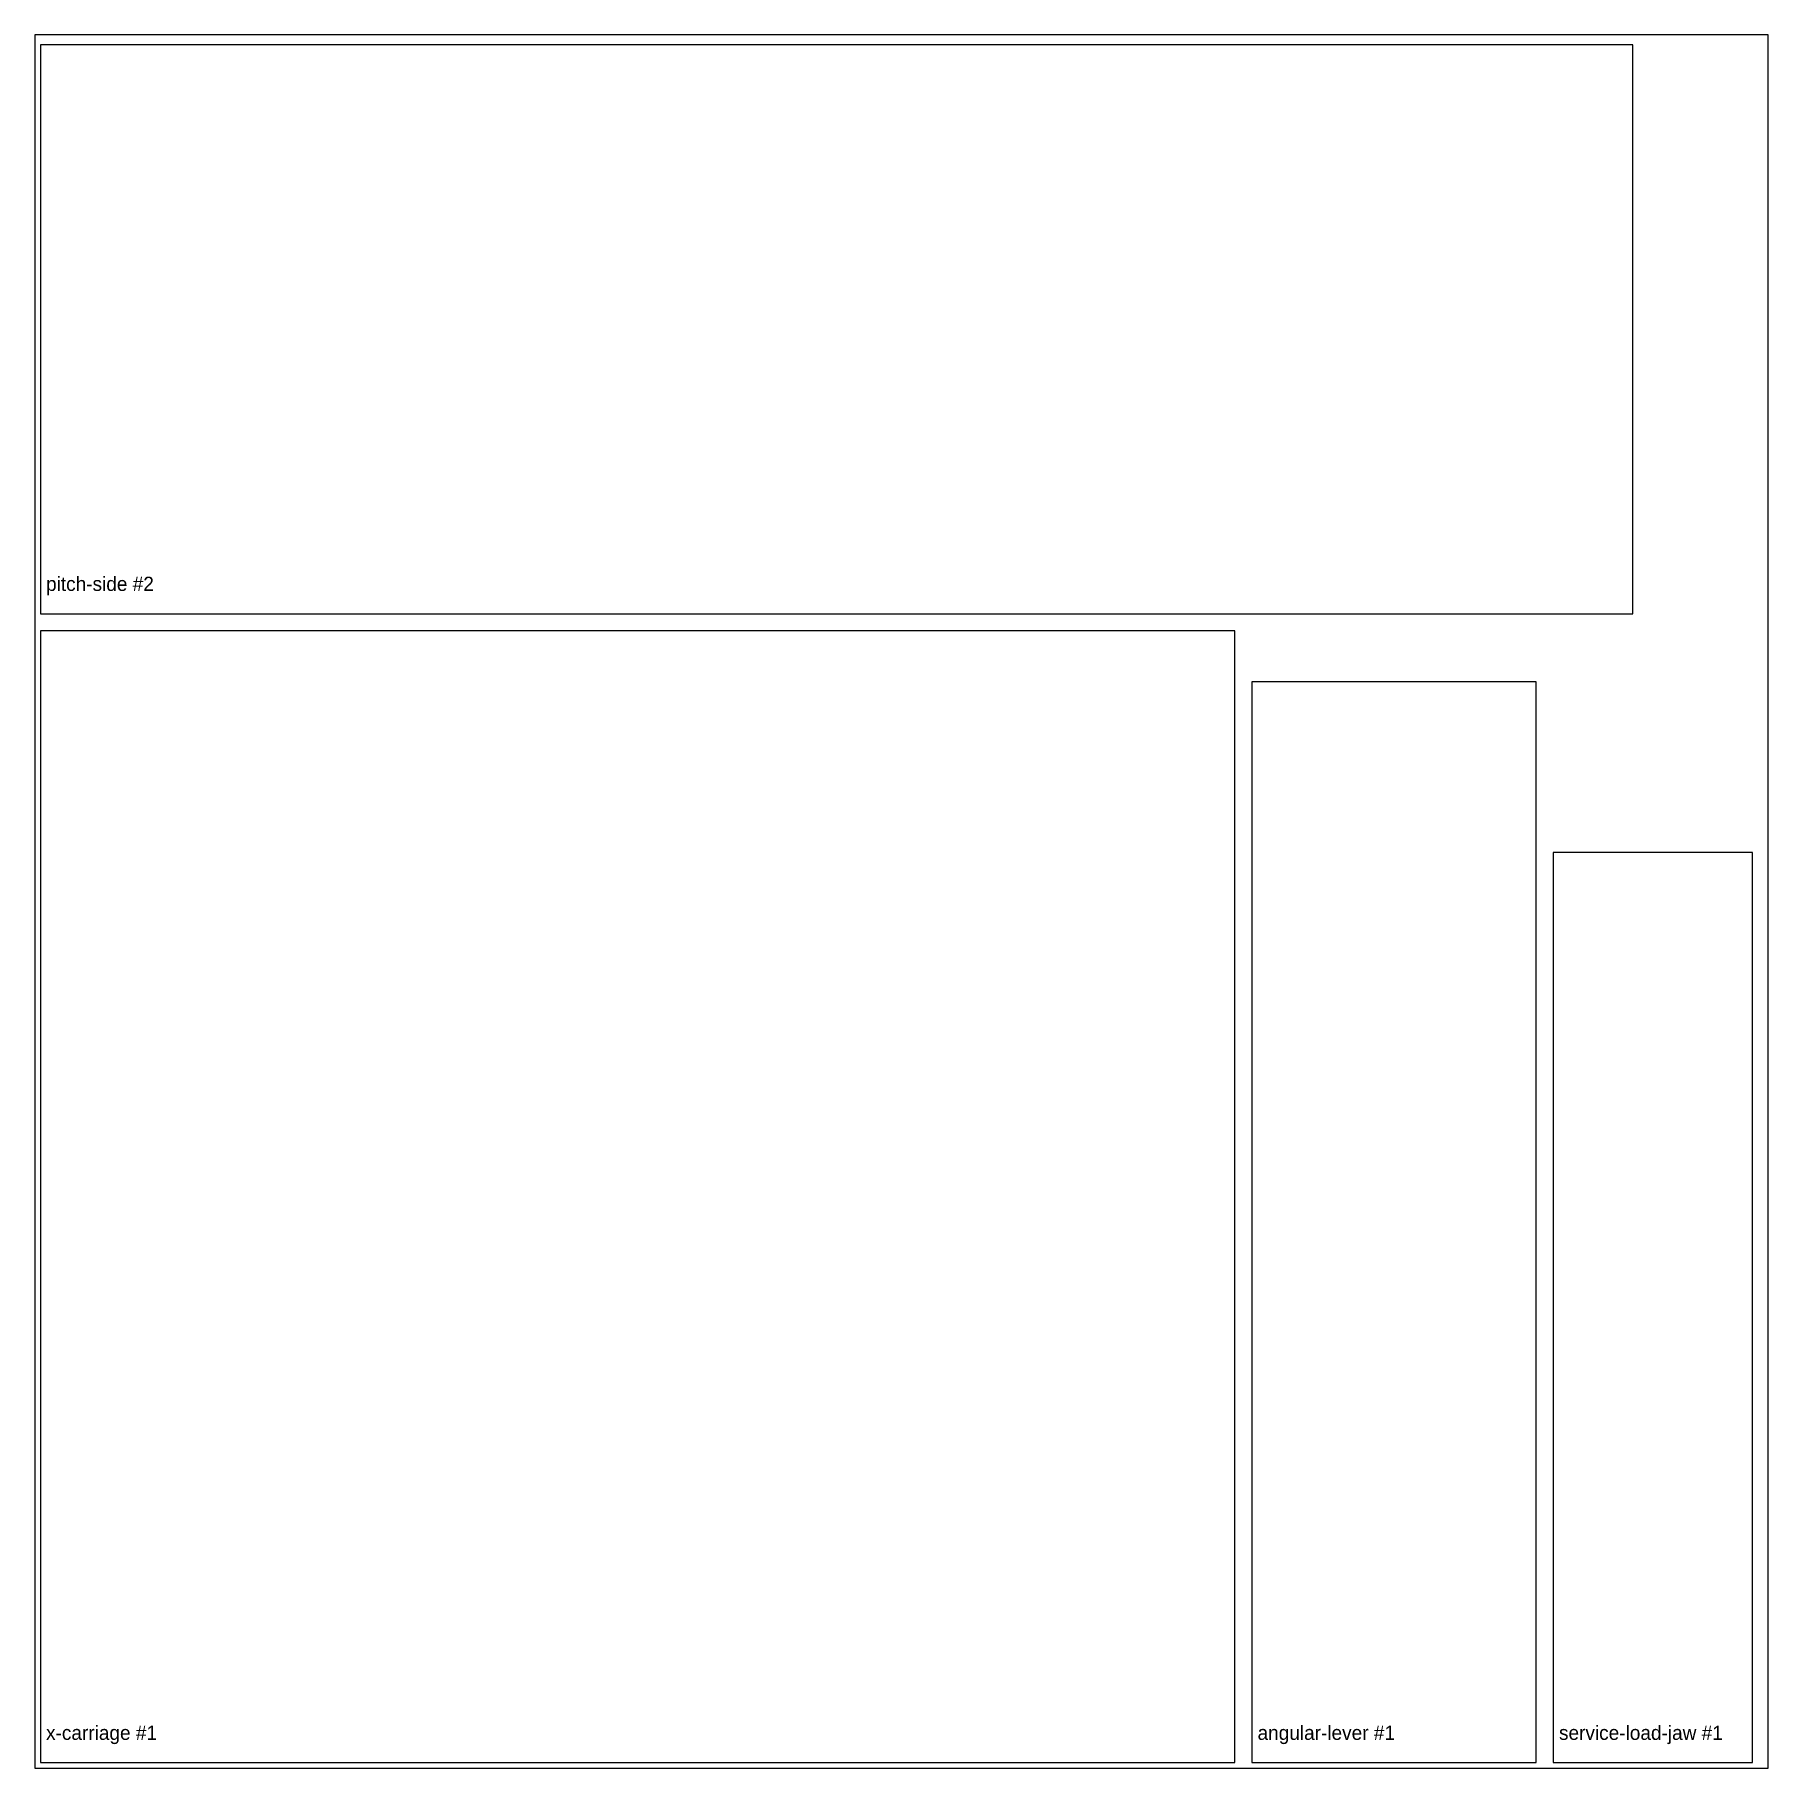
# Model space of a CAD drawing. Header units: millimetres. Extents: x 0 to 305, y 0 to 305.
import ezdxf

# ---------------------------------------------------------------- set-up
doc = ezdxf.new("R2010")
doc.units = ezdxf.units.MM

msp = doc.modelspace()

# ---------------------------------------------------------------- linework, layer by layer
for points in [[(0, 0), (304.8, 0), (304.8, 304.8), (0, 304.8)], [(1, 203), (281, 203), (281, 303), (1, 303)], [(1, 1), (211, 1), (211, 200), (1, 200)], [(214, 1), (264, 1), (264, 191), (214, 191)], [(267, 1), (302, 1), (302, 161), (267, 161)]]:
    msp.add_lwpolyline(points, close=True)

# ---------------------------------------------------------------- texts
for s, p in [('pitch-side #2', (2, 207)), ('x-carriage #1', (2, 5)), ('angular-lever #1', (215, 5)), ('service-load-jaw #1', (268, 5))]:
    msp.add_text(s, height=2.5).set_placement(p)

doc.saveas('drawing.dxf')
